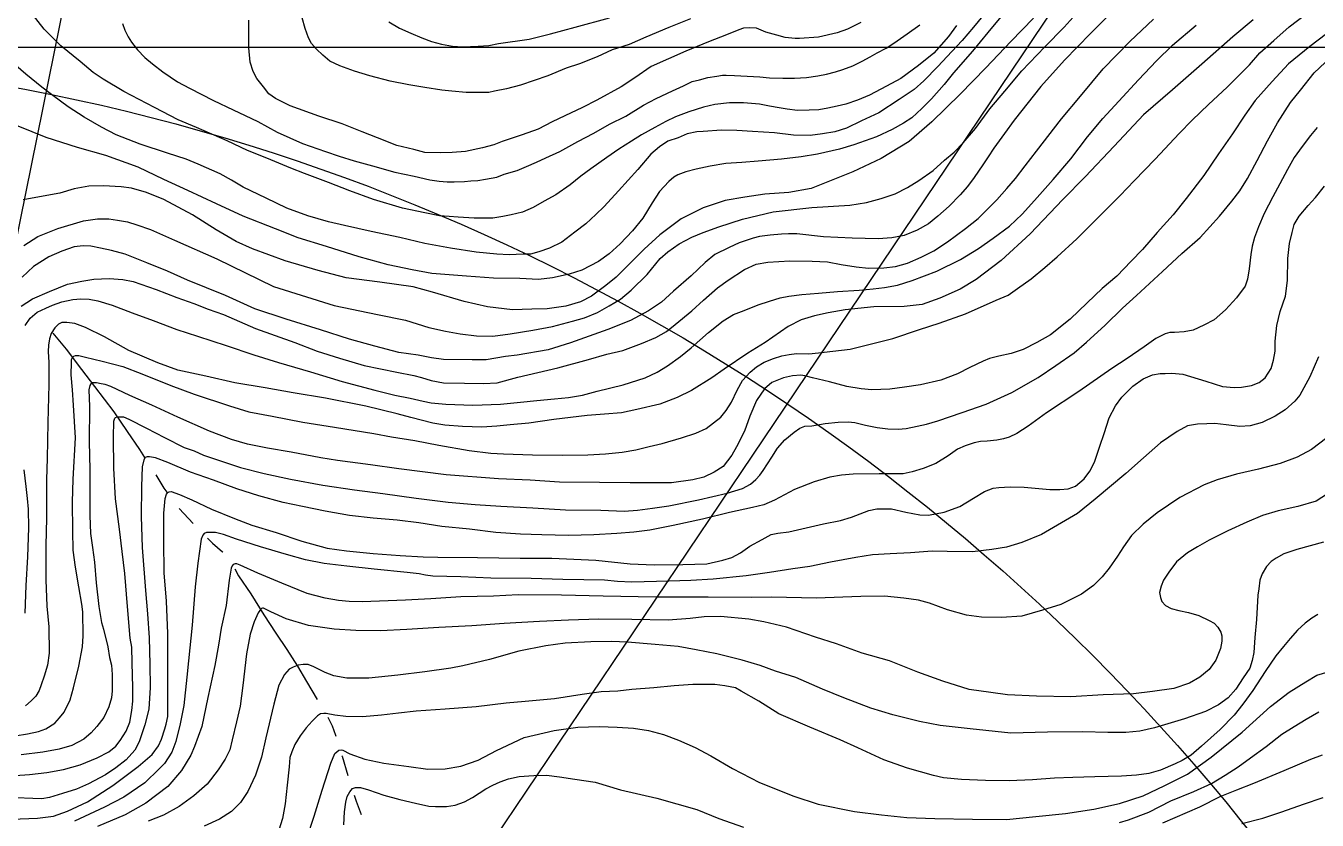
# Model space of a CAD drawing. Header units: millimetres. Extents: x 548366 to 1117317, y 7446967 to 14899125.
# Drawn here: x 554553 to 555179, y 7456040 to 7456425 of the extents above; entities that cross this region are included whole.
import ezdxf

# ---------------------------------------------------------------- set-up
doc = ezdxf.new("R2010")
doc.units = ezdxf.units.MM
doc.header["$MEASUREMENT"] = 0
doc.linetypes.add('RIO_PERIODICO', pattern=[5.8, 3, -0.4, 0.4, -0.4, 0.4, -0.4, 0.4, -0.4])
for name, color, linetype in [('CURVA_INTERMEDIÁRIA', 32, 'Continuous'), ('CURVA_MESTRA', 36, 'Continuous'), ('MALHA_TM', 8, 'Continuous'), ('RADIAIS', 222, 'Continuous'), ('RIO_PERIÓDICO', 4, 'RIO_PERIODICO')]:
    doc.layers.add(name, color=color, linetype=linetype)

msp = doc.modelspace()

# ---------------------------------------------------------------- linework, layer by layer
at = {"layer": 'CURVA_INTERMEDIÁRIA'}
for points, elevation in [([(555083.69, 7456435.87), (555069.42, 7456421.6), (555056.87, 7456408.72), (555045.32, 7456395.92), (555032.41, 7456379.66), (555027.79, 7456373.05), (555022.5, 7456366.03), (555019.77, 7456361.73), (555017.25, 7456357.85), (555013.05, 7456351.77), (555009.69, 7456347.36), (555006.12, 7456343.37), (555000.87, 7456337.81), (554995.41, 7456332.99), (554990.79, 7456329.21), (554985.33, 7456326.17), (554979.07, 7456323.59), (554972.98, 7456322.44), (554966.37, 7456321.91), (554953.77, 7456322.33), (554939.8, 7456322.86), (554926.89, 7456324.43), (554922.9, 7456324.43), (554919.54, 7456324.22), (554913.98, 7456323.8), (554908.83, 7456323.17), (554905.68, 7456322.23), (554898.98, 7456320), (554894.05, 7456317.7), (554887.12, 7456314.44), (554882.39, 7456310.46), (554875.67, 7456304.06), (554867.06, 7456296.51), (554861.29, 7456291.26), (554854.99, 7456287.06), (554846.21, 7456282.29), (554835.19, 7456277.99), (554817.03, 7456271.48), (554806.21, 7456268.12), (554791.2, 7456265.5), (554785.53, 7456264.77), (554776.08, 7456263.19), (554769.36, 7456263.19), (554755.43, 7456263.38), (554749.65, 7456264.11), (554743.14, 7456265.48), (554733.7, 7456266.84), (554722.04, 7456269.78), (554709.76, 7456273.24), (554695.74, 7456277.78), (554679.04, 7456282.92), (554663.82, 7456288.06), (554649.54, 7456294.46), (554631.19, 7456301.96), (554621.43, 7456306.27), (554611.46, 7456310.36), (554600.85, 7456314.45), (554594.24, 7456316.23), (554588.99, 7456317.49), (554584.26, 7456318.33), (554580.59, 7456318.54), (554576.2, 7456318.11), (554570.11, 7456316.01), (554563.92, 7456313.28), (554556.36, 7456308.46), (554550.9, 7456303.32)], 230), ([(554551.78, 7456318.7), (554558.5, 7456323.1), (554568.26, 7456326.99), (554580.76, 7456330.76), (554587.47, 7456331.71), (554593.04, 7456331.71), (554597.13, 7456330.97), (554601.96, 7456330.24), (554606.58, 7456328.77), (554613.16, 7456326.51), (554624.81, 7456321.27), (554645.39, 7456312.24), (554672.87, 7456298.88), (554702.27, 7456289.55), (554723.37, 7456285.25), (554736.92, 7456282.41), (554748.24, 7456278.84), (554756.32, 7456277.16), (554763.57, 7456275.9), (554771.44, 7456274.85), (554779.42, 7456274.74), (554787.71, 7456275.9), (554798.74, 7456277.58), (554808.29, 7456279.47), (554818.06, 7456281.98), (554823.83, 7456283.66), (554830.09, 7456286.13), (554835.76, 7456289.38), (554841.33, 7456292.64), (554846.58, 7456297.04), (554854.35, 7456304.7), (554860.65, 7456312.36), (554864.32, 7456315.61), (554869.78, 7456319.49), (554875.97, 7456322.74), (554881.39, 7456325), (554889.05, 7456327.73), (554900.5, 7456331.5), (554915.51, 7456335.07), (554934.2, 7456337.17), (554952.65, 7456338.33), (554960.73, 7456339.59), (554967.87, 7456341.58), (554974.59, 7456343.78), (554980.68, 7456346.83), (554986.14, 7456350.29), (554993.07, 7456355.11), (554998.63, 7456360.15), (555003.3, 7456364.12), (555007.61, 7456368.63), (555013.7, 7456375.55), (555020.63, 7456385.1), (555027.87, 7456393.6), (555036.06, 7456403.46), (555047.34, 7456415.19), (555056.69, 7456424.74), (555066.87, 7456436.07)], 240), ([(555017.15, 7456430.27), (555012.64, 7456424.71), (555007.18, 7456418.31), (555002.14, 7456412.86), (554995.42, 7456405.62), (554988.59, 7456398.69), (554983.93, 7456394.52), (554976.58, 7456389.59), (554966.71, 7456383.09), (554958.31, 7456379.31), (554951.07, 7456375.64), (554945.4, 7456373.96), (554939.42, 7456372.91), (554933.36, 7456372.15), (554925.38, 7456372.36), (554916.04, 7456373.41), (554905.33, 7456374.04), (554897.77, 7456374.57), (554890.42, 7456374.67), (554881.39, 7456374.15), (554878.38, 7456373.93), (554873.76, 7456372.88), (554869.25, 7456370.99), (554864.31, 7456369.32), (554860.22, 7456366.69), (554856.12, 7456363.02), (554849.82, 7456355.68), (554840.38, 7456345.29), (554833.45, 7456337.74), (554829.42, 7456333.76), (554824.48, 7456329.25), (554819.23, 7456325.16), (554812.93, 7456320.34), (554806.84, 7456317.5), (554801.7, 7456315.62), (554797.71, 7456314.57), (554794.14, 7456314.46), (554787.21, 7456314.25), (554781.23, 7456314.46), (554771.28, 7456315.51), (554758.89, 7456317.4), (554746.29, 7456319.71), (554734.21, 7456322.54), (554720.36, 7456325.58), (554707.34, 7456328.42), (554699.61, 7456330.22), (554689.53, 7456333.15), (554679.45, 7456336.83), (554669.38, 7456341.65), (554658.14, 7456347), (554652.53, 7456350.41), (554646.96, 7456353.45), (554636.36, 7456358.27), (554630.59, 7456360.58), (554621.45, 7456363.62), (554608.12, 7456367.93), (554596.57, 7456372.54), (554589.37, 7456376.26), (554580.97, 7456380.98), (554573.3, 7456386.12), (554565.74, 7456391.57), (554560.49, 7456395.56), (554552.73, 7456401.96), (554542.81, 7456410.54)], 270), ([(554547.57, 7456080.66), (554553.55, 7456081.71), (554558.81, 7456082.76), (554562.37, 7456084.13), (554566.74, 7456086.88), (554569, 7456089.39), (554571.35, 7456092.21), (554574.15, 7456098.17), (554575.85, 7456103.91), (554578.35, 7456114.42), (554580.13, 7456123.95), (554580.46, 7456129.29), (554580.3, 7456140.92), (554579.89, 7456144.64), (554578.44, 7456152.96), (554576.82, 7456162.58), (554575.6, 7456170.83), (554575.44, 7456180.27), (554575.36, 7456194.09), (554575.68, 7456205.24), (554576.73, 7456225.35), (554575.84, 7456241.19), (554575.27, 7456248.62), (554574.71, 7456255.98), (554574.87, 7456261.88), (554574.87, 7456263.33), (554575.27, 7456264.3), (554575.92, 7456265.03), (554576.81, 7456265.35), (554578.34, 7456265.27), (554581.66, 7456264.46), (554589.67, 7456262.52), (554599.78, 7456259.94), (554608.92, 7456256.46), (554623.13, 7456250.78), (554634.37, 7456246.49), (554651.6, 7456240.92), (554660.9, 7456238.01), (554672.22, 7456235.86), (554687.18, 7456232.95), (554702.55, 7456230.45), (554721.55, 7456227.46), (554730.21, 7456225.76), (554741.43, 7456224.04), (554753.16, 7456221.78), (554767.88, 7456219.27), (554778.47, 7456217.98), (554784.52, 7456217.56), (554798.59, 7456217.08), (554813.15, 7456216.92), (554825.53, 7456217.16), (554834.02, 7456217.56), (554842.11, 7456218.37), (554848.73, 7456219.46), (554855.2, 7456221.07), (554861.59, 7456222.61), (554870.97, 7456225.28), (554877.93, 7456227.62), (554882.94, 7456229.96), (554886.5, 7456232.71), (554889.98, 7456235.46), (554892.57, 7456238.69), (554895.15, 7456242.73), (554897.93, 7456248.53), (554900.6, 7456253.13), (554904.24, 7456257.17), (554907.32, 7456259.84), (554911.12, 7456262.1), (554915.57, 7456263.8), (554919.61, 7456265.09), (554923.17, 7456265.82), (554926.73, 7456266.23), (554932.71, 7456266.15), (554937.38, 7456266.56), (554944.34, 7456267.45), (554952.83, 7456268.42), (554961.24, 7456270.44), (554973.45, 7456273.59), (554986.4, 7456277.96), (554996, 7456281.08), (555008.86, 7456285.6), (555023.75, 7456292.23), (555029.49, 7456294.57), (555034.1, 7456297.81), (555040.65, 7456302.49), (555047.28, 7456308.07), (555053.24, 7456313.23), (555062.78, 7456322.04), (555074.59, 7456333.76), (555083.89, 7456342.97), (555090.65, 7456350.15), (555100.84, 7456360.66), (555112.49, 7456373.1), (555118.79, 7456379.57), (555126.77, 7456387.23), (555135.75, 7456395.56), (555146.59, 7456406.47), (555151.68, 7456412.21), (555158.48, 7456418.19), (555165.88, 7456424.88), (555174.61, 7456431.51)], 190), ([(555025.88, 7456429.75), (555019.58, 7456422.09), (555012.13, 7456413.07), (555002.89, 7456402.58), (554998.43, 7456396.92), (554992.34, 7456390), (554987.51, 7456385.28), (554982.68, 7456380.77), (554978.69, 7456378.15), (554973.13, 7456375), (554965.57, 7456371.43), (554954.65, 7456367.66), (554947.61, 7456365.45), (554936.93, 7456363.11), (554929.05, 7456361.85), (554919.5, 7456360.7), (554908.16, 7456359.75), (554900.29, 7456359.02), (554892.41, 7456358.49), (554884.85, 7456357.24), (554878.03, 7456355.87), (554873.09, 7456354.51), (554869.21, 7456353.04), (554867.15, 7456351.83), (554864.74, 7456349.74), (554860.33, 7456344.91), (554856.76, 7456339.45), (554852.14, 7456332.01), (554847.1, 7456325.82), (554841.22, 7456319.52), (554835.87, 7456314.7), (554830.72, 7456311.02), (554822.53, 7456306.72), (554816.44, 7456304.83), (554808.39, 7456303), (554801.46, 7456302.26), (554792.54, 7456302.68), (554779.62, 7456302.89), (554766.6, 7456303.83), (554749.81, 7456305.2), (554740.28, 7456306.89), (554728.62, 7456309.31), (554714.55, 7456313.19), (554698.59, 7456318.22), (554684.94, 7456322.42), (554673.86, 7456326.76), (554658.22, 7456332.95), (554645.2, 7456339.03), (554631.34, 7456345.43), (554619.64, 7456350.82), (554607.14, 7456356.69), (554591.5, 7456362.36), (554577.74, 7456366.24), (554562.56, 7456371.2), (554549.01, 7456376.65)], 260), ([(554550.5, 7456289.24), (554555.96, 7456292.81), (554564.15, 7456296.37), (554572.97, 7456299.94), (554579.79, 7456301.41), (554585.64, 7456302.37), (554593.19, 7456302.68), (554599.81, 7456302.27), (554604.85, 7456301.22), (554615.87, 7456297.44), (554626.06, 7456293.45), (554634.25, 7456290.52), (554641.18, 7456287.79), (554648.57, 7456285.22), (554664.22, 7456278.4), (554683.22, 7456271.69), (554694.03, 7456267.39), (554704.99, 7456264.09), (554716.86, 7456260.53), (554732.82, 7456257.17), (554741, 7456255.6), (554744.78, 7456254.65), (554749.51, 7456253.18), (554755.47, 7456252.03), (554765.55, 7456251.82), (554774.79, 7456251.71), (554781.51, 7456252.13), (554791.48, 7456254.76), (554810.91, 7456259.27), (554825.8, 7456263.41), (554834.62, 7456266.03), (554842.49, 7456267.81), (554851.52, 7456271.17), (554858.45, 7456274.11), (554863.6, 7456277.04), (554867.9, 7456280.3), (554875.99, 7456287.01), (554881.66, 7456292.15), (554888.48, 7456298.24), (554893.59, 7456301.85), (554901.57, 7456307), (554907.24, 7456309.62), (554912.91, 7456310.67), (554923.51, 7456311.3), (554934.33, 7456311.09), (554941.88, 7456310.88), (554948.5, 7456309.51), (554955.64, 7456308.36), (554961.73, 7456307.73), (554969.16, 7456307.89), (554974.83, 7456308.52), (554980.71, 7456310.09), (554987.22, 7456313.03), (554993.41, 7456316.17), (555000.03, 7456320.58), (555008.74, 7456326.98), (555014.93, 7456331.81), (555019.45, 7456336.42), (555024.07, 7456340.83), (555028.9, 7456346.39), (555032.99, 7456351.32), (555037.72, 7456357.4), (555043.23, 7456364.52), (555055.41, 7456380.15), (555064.54, 7456391.17), (555075.62, 7456404.46), (555088.53, 7456417.78), (555100.08, 7456428.69)], 220), ([(555004.45, 7456425.52), (555000.48, 7456420.14), (554993.36, 7456412.04), (554985.99, 7456406.08), (554977.43, 7456399.74), (554970.47, 7456396.02), (554962.2, 7456391.72), (554956.4, 7456389.24), (554950.77, 7456387.33), (554946.47, 7456386.34), (554942, 7456385.35), (554937.53, 7456384.6), (554932.89, 7456384.44), (554927.27, 7456384.27), (554922.22, 7456384.85), (554918.33, 7456385.51), (554913.61, 7456386.34), (554908.81, 7456387.41), (554901.03, 7456388.07), (554894.24, 7456387.99), (554887.04, 7456387.16), (554881.66, 7456385.92), (554874.46, 7456383.61), (554868, 7456381.13), (554863.28, 7456378.98), (554857.94, 7456376.04), (554851.56, 7456372.48), (554846.68, 7456369.34), (554840.55, 7456365.45), (554834.68, 7456361.48), (554826.89, 7456355.94), (554822.12, 7456352.42), (554816.82, 7456348.12), (554809.95, 7456343.32), (554804.24, 7456340.18), (554798.86, 7456337.2), (554793.81, 7456334.97), (554788.34, 7456333.56), (554784.21, 7456332.74), (554779.4, 7456332.07), (554770.38, 7456332.07), (554762.61, 7456332.5), (554758.22, 7456332.84), (554753.5, 7456333.17), (554746.3, 7456334.65), (554735.54, 7456336.81), (554721.38, 7456341.11), (554709.88, 7456345.32), (554699.53, 7456349.38), (554687.94, 7456353.76), (554681.24, 7456356.21), (554669.73, 7456361.09), (554660.21, 7456364.81), (554650.44, 7456369.52), (554635.54, 7456375.97), (554626.63, 7456379.67), (554615.13, 7456385.79), (554600.23, 7456393.48), (554590.21, 7456399.43), (554585.41, 7456402.74), (554579, 7456408.1), (554569.73, 7456415.71), (554561.61, 7456423.82), (554555.74, 7456431.18)], 280), ([(554875.28, 7456428.78), (554864.83, 7456424.52), (554853.59, 7456419.9), (554845.47, 7456416.28), (554837.34, 7456413.79), (554829.94, 7456410.41), (554821.41, 7456406.87), (554814.98, 7456404.87), (554805.98, 7456401.05), (554792.71, 7456396.63), (554785.95, 7456394.78), (554780.16, 7456393.58), (554777.43, 7456393.09), (554773.56, 7456393.09), (554766.4, 7456393.09), (554759.49, 7456393.58), (554754.66, 7456394.14), (554746.32, 7456395.43), (554738.67, 7456396.71), (554729.5, 7456398.48), (554719.69, 7456401.14), (554712.21, 7456403.39), (554705.05, 7456406.04), (554700.3, 7456408.29), (554696.79, 7456411.14), (554693.74, 7456414.11), (554691.4, 7456416.85), (554689.87, 7456419.58), (554688.27, 7456424.16), (554686.82, 7456429.31)], 310), ([(554728.81, 7456427.37), (554734.12, 7456424.32), (554739.59, 7456421.74), (554744.82, 7456419.57), (554749.64, 7456417.8), (554754.47, 7456416.44), (554759.78, 7456415.55), (554764.85, 7456415.15), (554772.25, 7456415.47), (554777.4, 7456415.87), (554782.19, 7456416.84), (554796.92, 7456418.93), (554807.29, 7456421.42), (554819.28, 7456424.72), (554836, 7456429.33)], 320), ([(555183.99, 7456421.51), (555175.93, 7456415.39), (555165.64, 7456406.87), (555157.57, 7456398.35), (555149.32, 7456389.09), (555144.32, 7456382.05), (555138.35, 7456372.89), (555131.58, 7456363.26), (555124.44, 7456352.79), (555115.91, 7456341.59), (555109.66, 7456333.64), (555101.78, 7456325.12), (555094.74, 7456316.79), (555089.17, 7456311.14), (555082.22, 7456303.82), (555075.13, 7456297.82), (555067.9, 7456290.87), (555059.65, 7456282.9), (555050, 7456275.4), (555043.42, 7456271.7), (555036.84, 7456268.18), (555030.91, 7456266.23), (555024.98, 7456265.03), (555020.37, 7456263.94), (555017.4, 7456262.56), (555010.82, 7456259.5), (555004.89, 7456256.44), (554996.82, 7456253.39), (554987, 7456251.07), (554979.12, 7456249.87), (554971.98, 7456248.94), (554963.36, 7456248.66), (554958.08, 7456249.22), (554951.25, 7456250.33), (554942.82, 7456252.46), (554934.57, 7456254.4), (554930.77, 7456255.52), (554928.91, 7456255.7), (554924.83, 7456255.52), (554920.48, 7456254.5), (554914.73, 7456252.18), (554911.3, 7456249.22), (554907.41, 7456243.48), (554904.07, 7456235.79), (554901.57, 7456228.65), (554897.7, 7456220.9), (554895.38, 7456216.92), (554891.12, 7456211.46), (554886.76, 7456208.68), (554881.75, 7456206.27), (554876.47, 7456204.97), (554866.09, 7456203.49), (554856.08, 7456203.49), (554845.97, 7456203.49), (554831.07, 7456203.74), (554811.7, 7456203.84), (554797.42, 7456204.85), (554782.04, 7456205.5), (554756.74, 7456207.37), (554733.75, 7456210.33), (554720.04, 7456212.18), (554704, 7456214.4), (554695.95, 7456215.72), (554681.49, 7456218.31), (554670, 7456220.26), (554660.35, 7456222.3), (554652.48, 7456224.61), (554641.82, 7456228.6), (554626.54, 7456235.4), (554613.84, 7456241.23), (554603.09, 7456245.96), (554593.91, 7456250.22), (554591.22, 7456251.24), (554589.27, 7456251.51), (554586.96, 7456252.07), (554585.66, 7456252.07), (554584.73, 7456252.07), (554584.27, 7456251.51), (554583.81, 7456250.77), (554583.34, 7456248.64), (554583.53, 7456240.49), (554583.43, 7456223.45), (554583.78, 7456210.04), (554583.69, 7456187.72), (554584.06, 7456178.83), (554585.08, 7456172.07), (554586.01, 7456164.94), (554586.85, 7456154.94), (554588.05, 7456143.45), (554589.35, 7456135.76), (554590.46, 7456132.43), (554592.43, 7456123.82), (554593.26, 7456118.73), (554594.19, 7456114.93), (554594.56, 7456110.49), (554594.65, 7456102.52), (554594.19, 7456099.19), (554592.98, 7456094.74), (554590.48, 7456089.55), (554587.2, 7456085.12), (554584.33, 7456082.16), (554580.8, 7456079.1), (554575.06, 7456076.04), (554568.94, 7456074.19), (554560.97, 7456072.71), (554550.49, 7456071.41)], 180), ([(554552.35, 7456279.82), (554554.74, 7456283.45), (554558.2, 7456286.41), (554562.41, 7456288.31), (554565.7, 7456289.71), (554570.24, 7456291.36), (554575.51, 7456292.51), (554579.39, 7456292.76), (554583.35, 7456292.67), (554587.63, 7456291.93), (554594.64, 7456289.71), (554604.37, 7456286.08), (554614.57, 7456282.3), (554625.95, 7456278.01), (554636.08, 7456274.72), (554649.93, 7456270.19), (554663.37, 7456265.66), (554675.31, 7456261.99), (554690.81, 7456257.37), (554706.22, 7456252.68), (554722.05, 7456248.48), (554731.76, 7456246.06), (554739.18, 7456244.58), (554745.61, 7456243.1), (554749.49, 7456242.36), (554756.58, 7456241.7), (554769.69, 7456241.2), (554783.12, 7456241.7), (554792.85, 7456242.69), (554800.76, 7456243.44), (554809.33, 7456244.27), (554816.09, 7456245.01), (554822.93, 7456245.99), (554830.02, 7456247.97), (554842.63, 7456251.02), (554853.27, 7456254.56), (554859.12, 7456257.2), (554864.15, 7456260.25), (554870.39, 7456264.9), (554875.67, 7456269.1), (554884, 7456276.52), (554891.17, 7456282.2), (554896.2, 7456285.17), (554901.39, 7456287.23), (554908.23, 7456289.94), (554913.59, 7456291.76), (554918.87, 7456293.24), (554923.05, 7456294.11), (554929.32, 7456294.93), (554937.48, 7456295.59), (554946.71, 7456296.42), (554957.18, 7456297.08), (554964.02, 7456297.73), (554969.46, 7456298.39), (554975.81, 7456299.55), (554982.82, 7456301.77), (554994.92, 7456306.25), (555006.38, 7456312.01), (555015.12, 7456317.2), (555022.21, 7456322.23), (555030.21, 7456328.07), (555036.31, 7456333.92), (555042.2, 7456340.51), (555051.35, 7456350.8), (555059.84, 7456360.77), (555068, 7456371.56), (555075.46, 7456380.36), (555083.21, 7456388.76), (555092.69, 7456399.14), (555101.43, 7456408.44), (555109.22, 7456415.93), (555120.68, 7456425.73)], 210), ([(554599.56, 7456426.55), (554600.68, 7456423.33), (554602.29, 7456420.12), (554603.98, 7456417.39), (554606.88, 7456413.69), (554610.5, 7456410.07), (554614.12, 7456406.94), (554619.15, 7456403.03), (554626.31, 7456398.13), (554632.1, 7456395.16), (554643.77, 7456389.05), (554653.34, 7456384.55), (554659.09, 7456381.86), (554665.29, 7456378.88), (554674.7, 7456373.74), (554687.01, 7456368.19), (554698.11, 7456364.34), (554704.83, 7456362.12), (554712.07, 7456359.87), (554720.92, 7456357.46), (554731.86, 7456354.33), (554741.19, 7456352.32), (554748.83, 7456350.55), (554753.33, 7456349.91), (554757.2, 7456349.59), (554760.62, 7456349.67), (554765.61, 7456349.75), (554768.75, 7456350.07), (554772.05, 7456350.32), (554775.83, 7456350.88), (554781.38, 7456351.84), (554784.92, 7456353.29), (554791.19, 7456355.22), (554795.78, 7456357.15), (554800.52, 7456359.16), (554805.16, 7456361.37), (554811.92, 7456364.42), (554820.69, 7456369.16), (554828.33, 7456373.34), (554835.97, 7456377.6), (554843.85, 7456381.46), (554852.51, 7456386.81), (554858.62, 7456390.1), (554866.5, 7456393.8), (554871.89, 7456396.29), (554876.08, 7456398.3), (554879.62, 7456399.1), (554883.72, 7456400.23), (554888.06, 7456400.95), (554890.8, 7456401.43), (554892.65, 7456401.43), (554896.67, 7456401.27), (554902.86, 7456400.95), (554908.98, 7456400.63), (554913.7, 7456400.08), (554920.14, 7456399.92), (554925.85, 7456399.92), (554931.64, 7456400.24), (554937.11, 7456401.04), (554941.37, 7456401.84), (554945.64, 7456403.05), (554949.26, 7456404.26), (554954.08, 7456406.02), (554958.59, 7456408.19), (554962.53, 7456410.36), (554965.99, 7456412.29), (554970.29, 7456414.61), (554973.99, 7456416.94), (554980.43, 7456421.44), (554986.54, 7456425.94)], 290), ([(554540.54, 7456060.91), (554554.45, 7456061.93), (554562.88, 7456062.85), (554571.01, 7456064.29), (554578.99, 7456066.61), (554587.24, 7456070.03), (554592.98, 7456072.91), (554596.32, 7456075.68), (554598.45, 7456078.46), (554601.42, 7456082.91), (554603.09, 7456087.26), (554604.11, 7456092.89), (554604.67, 7456097.43), (554604.67, 7456104.1), (554604.29, 7456116.14), (554604.11, 7456123.64), (554603.27, 7456128.16), (554601.98, 7456143.44), (554600.68, 7456159.47), (554599.47, 7456170.19), (554598.08, 7456180.94), (554596.14, 7456195.76), (554595.39, 7456210.55), (554595.3, 7456225.65), (554595.48, 7456233.43), (554595.95, 7456234.82), (554596.23, 7456235.19), (554597.06, 7456235.56), (554598.82, 7456235.56), (554600.03, 7456235.56), (554602.72, 7456234.45), (554611.24, 7456230.1), (554620.05, 7456225.47), (554629.51, 7456220.65), (554634.33, 7456218.98), (554638.86, 7456216.99), (554649.05, 7456213.57), (554656.93, 7456210.97), (554668.33, 7456208.1), (554681.13, 7456205.32), (554696.79, 7456202.36), (554712.15, 7456200.11), (554725.97, 7456198.26), (554742.19, 7456196.13), (554757.76, 7456194.09), (554770.72, 7456193.05), (554783.24, 7456192.12), (554798.72, 7456191.29), (554814.57, 7456190.45), (554831.72, 7456190.27), (554843.1, 7456189.74), (554849.5, 7456190.2), (554856.92, 7456191.13), (554864.8, 7456192.33), (554879.26, 7456195.29), (554893.16, 7456198.44), (554900.58, 7456200.67), (554904.38, 7456202.89), (554906.97, 7456205.11), (554908.97, 7456207.22), (554910.64, 7456209.53), (554914.81, 7456215.93), (554917.5, 7456220.28), (554921.11, 7456224.35), (554925.56, 7456228.06), (554928.34, 7456230.1), (554930.75, 7456231.02), (554934.27, 7456231.21), (554940.67, 7456232.32), (554946.97, 7456232.88), (554951.79, 7456233.15), (554955.04, 7456232.78), (554960.31, 7456231.49), (554965.87, 7456230.29), (554971.06, 7456229.73), (554976.07, 7456229.55), (554980.05, 7456229.83), (554985.33, 7456230.94), (554989.78, 7456231.96), (554995.35, 7456233.53), (555007.21, 7456237.61), (555018.8, 7456241.68), (555031.29, 7456247.4), (555043.99, 7456254.62), (555052.7, 7456260.46), (555061.51, 7456266.66), (555067.44, 7456271.85), (555076.52, 7456280), (555084.93, 7456288.23), (555091.79, 7456294.44), (555104.39, 7456306.11), (555113.85, 7456314.82), (555122.65, 7456322.69), (555132.11, 7456332.97), (555138.08, 7456340.29), (555141.88, 7456345.3), (555145.59, 7456351.32), (555150.41, 7456360.02), (555155.32, 7456369.47), (555160.23, 7456378.27), (555166.58, 7456388.17), (555171.4, 7456394.19), (555177.98, 7456402.53), (555186.05, 7456410.22)], 170), ([(555179.54, 7456376.04), (555176.3, 7456372.06), (555172.12, 7456366.78), (555168.32, 7456361.41), (555165.08, 7456355.67), (555161.28, 7456348.63), (555158.03, 7456342.42), (555153.83, 7456334.2), (555150.95, 7456327.81), (555149.1, 7456322.63), (555147.89, 7456318.36), (555147.24, 7456314.29), (555146.5, 7456307.43), (555145.67, 7456302.43), (555144.54, 7456299.02), (555140.37, 7456293.27), (555134.99, 7456287.44), (555129.43, 7456282.71), (555124.42, 7456280.12), (555119.23, 7456277.62), (555114.97, 7456276.88), (555110.24, 7456276.41), (555108.01, 7456276.41), (555105.7, 7456275.86), (555101.16, 7456273.64), (555095.5, 7456269.56), (555087.25, 7456263.91), (555079.78, 7456258.95), (555063.74, 7456247.84), (555048.07, 7456237.46), (555039.27, 7456231.07), (555033.64, 7456227.48), (555030.02, 7456225.63), (555027.24, 7456224.8), (555024, 7456224.24), (555019.36, 7456223.78), (555016.02, 7456223.59), (555013.06, 7456222.85), (555008.61, 7456221.46), (555004.9, 7456219.8), (555000.36, 7456216.65), (554994.33, 7456212.85), (554988.31, 7456210.44), (554982.93, 7456208.87), (554978.57, 7456207.94), (554966.83, 7456207.93), (554954.32, 7456207.65), (554948.57, 7456207.28), (554942.92, 7456206.26), (554935.41, 7456203.94), (554925.77, 7456200.33), (554916.03, 7456195.14), (554910.87, 7456192.89), (554905.4, 7456191.5), (554894.27, 7456189.09), (554881.11, 7456185.85), (554866.84, 7456182.79), (554855.53, 7456180.48), (554847.77, 7456179.62), (554839.52, 7456178.97), (554828.4, 7456178.23), (554816.16, 7456177.86), (554803.09, 7456178.32), (554792.71, 7456178.6), (554780.87, 7456179.44), (554768.08, 7456181.01), (554754.64, 7456182.31), (554743.51, 7456184.16), (554732.85, 7456185.37), (554721.29, 7456186.3), (554709.79, 7456187.69), (554697.93, 7456189.73), (554686.9, 7456191.95), (554677.63, 7456193.9), (554665.76, 7456197.14), (554655.13, 7456200.59), (554643.83, 7456204.76), (554632.61, 7456208.74), (554621.58, 7456213.38), (554615.55, 7456215.6), (554612.77, 7456216.15), (554611.57, 7456216.15), (554610.64, 7456215.78), (554609.9, 7456214.67), (554609.16, 7456211.34), (554608.88, 7456201.8), (554608.6, 7456187.16), (554609.22, 7456172.09), (554610.7, 7456151.15), (554611.81, 7456139.87), (554612.56, 7456128.2), (554612.93, 7456115.51), (554613.02, 7456104.21), (554612.46, 7456093.67), (554610.52, 7456085.98), (554607.73, 7456077.83), (554605.6, 7456073.76), (554601.43, 7456068.94), (554596.43, 7456065.05), (554591.33, 7456061.71), (554583.11, 7456057.41), (554577.27, 7456054.81), (554570.51, 7456052.59), (554564.11, 7456050.74), (554560.49, 7456050.09), (554556.14, 7456050.18), (554547.89, 7456050.55)], 160), ([(555180.2, 7456264.63), (555175.93, 7456254.99), (555171.02, 7456246.01), (555168.64, 7456243.16), (555164.01, 7456238.99), (555159.1, 7456235.84), (555152.79, 7456232.79), (555146.95, 7456231.12), (555141.95, 7456230.84), (555135.37, 7456231.68), (555129.8, 7456232.23), (555126, 7456232.14), (555121.46, 7456231.95), (555116.46, 7456231.12), (555111.45, 7456228.43), (555103.48, 7456222.97), (555095.23, 7456215.56), (555086.64, 7456208.1), (555071.8, 7456195.5), (555063.09, 7456188.55), (555053.45, 7456182.9), (555045.71, 7456178.4), (555036.07, 7456174.51), (555028.74, 7456172.19), (555021.51, 7456171.08), (555012.24, 7456170.06), (554999.91, 7456170.15), (554992.59, 7456170.25), (554982.05, 7456169.58), (554972.22, 7456169.03), (554963.7, 7456168.47), (554955.54, 7456167.27), (554943.21, 7456165.05), (554933.2, 7456162.82), (554924.95, 7456161.71), (554913.67, 7456159.94), (554902.27, 7456158.27), (554886.33, 7456156.79), (554875.39, 7456156.14), (554864.75, 7456155.76), (554846.86, 7456155.29), (554839.81, 7456155.57), (554833.51, 7456156.31), (554823.5, 7456156.4), (554813.39, 7456156.59), (554797.94, 7456157.05), (554778.47, 7456157.24), (554763.83, 7456157.89), (554750.29, 7456158.26), (554746.62, 7456158.74), (554743.56, 7456159.39), (554737.81, 7456160.03), (554721.69, 7456161.52), (554708.52, 7456163), (554697.49, 7456164.39), (554688.41, 7456166.15), (554679.17, 7456168.68), (554666.57, 7456172.47), (554654.98, 7456176.18), (554648.67, 7456178.4), (554644.69, 7456179.42), (554640.42, 7456179.42), (554639.31, 7456178.96), (554638.57, 7456178.12), (554637.83, 7456176.18), (554636.25, 7456164.42), (554634.86, 7456152.93), (554633.43, 7456134.33), (554631.67, 7456117.01), (554630.83, 7456109.23), (554629.35, 7456095.44), (554627.59, 7456086.45), (554625.45, 7456077.93), (554623.51, 7456072.75), (554619.99, 7456067.19), (554617.36, 7456064.62), (554610.5, 7456057.85), (554600.3, 7456050.81), (554590.94, 7456046.09), (554576.29, 7456039.24)], 140), ([(555184.25, 7456225.37), (555176.72, 7456219.75), (555169.79, 7456216.04), (555161.45, 7456212.83), (555150.94, 7456210.17), (555140.4, 7456207.66), (555130.96, 7456204.95), (555124.63, 7456202.55), (555112.78, 7456196.32), (555101.84, 7456188.9), (555095.06, 7456183.5), (555089.43, 7456177.88), (555085.42, 7456172.46), (555082.61, 7456167.85), (555078.59, 7456162.03), (555075.17, 7456157.91), (555070.86, 7456153.7), (555065.03, 7456149.38), (555054.99, 7456144.36), (555046.15, 7456141.66), (555036.13, 7456138.69), (555026.29, 7456138.09), (555016.55, 7456138.29), (555009.22, 7456139.29), (554999.98, 7456141.9), (554991.34, 7456145.01), (554985.92, 7456146.52), (554978.79, 7456147.52), (554969.48, 7456148.44), (554958.03, 7456148.24), (554936.34, 7456147.44), (554914.75, 7456148.04), (554904.81, 7456147.84), (554883.82, 7456148.04), (554858.51, 7456147.94), (554832.91, 7456148.54), (554812.62, 7456149.04), (554791.65, 7456149.14), (554779.7, 7456148.54), (554763.83, 7456148.14), (554749.27, 7456147.14), (554737.02, 7456146.54), (554715.93, 7456145.73), (554709.61, 7456145.83), (554704.38, 7456146.43), (554698.06, 7456147.44), (554689.22, 7456149.74), (554676.97, 7456154.76), (554665.22, 7456159.68), (554656.68, 7456163.49), (554655.08, 7456164.19), (554654.27, 7456164.19), (554653.37, 7456163.79), (554652.87, 7456163.19), (554652.36, 7456162.09), (554651.46, 7456156.27), (554649.85, 7456144.02), (554647.44, 7456132.89), (554646.24, 7456124.66), (554644.39, 7456114.74), (554640.97, 7456099.29), (554638.06, 7456085.24), (554634.55, 7456075.41), (554632.71, 7456071.21), (554628.19, 7456063.79), (554621.56, 7456056.06), (554610.91, 7456047.93), (554600.97, 7456042.31), (554587.42, 7456036.69)], 130), ([(554552.44, 7456140.19), (554552.93, 7456153.61), (554553.67, 7456167.6), (554554.08, 7456181.68), (554553.92, 7456190.74), (554553.42, 7456195.83), (554552.85, 7456201.68), (554551.94, 7456209.84)], 210), ([(555184.54, 7456198.23), (555178.92, 7456194.62), (555170.08, 7456192.01), (555160.59, 7456189.96), (555152.96, 7456187.66), (555145.33, 7456184.35), (555136.19, 7456180.23), (555127.05, 7456175.62), (555121.32, 7456172.5), (555116.46, 7456169.52), (555111.24, 7456165.11), (555107.42, 7456160.19), (555104.91, 7456156.28), (555103.7, 7456153.27), (555103, 7456150.26), (555103.4, 7456147.85), (555104.11, 7456145.84), (555105.81, 7456143.94), (555108.62, 7456142.43), (555112.34, 7456141.53), (555116.96, 7456140.62), (555121.98, 7456139.02), (555127, 7456136.71), (555129.51, 7456135.31), (555131.22, 7456133.5), (555132.73, 7456130.99), (555133.23, 7456129.19), (555133.23, 7456126.68), (555132.54, 7456123.08), (555130.33, 7456117.47), (555127.11, 7456112.85), (555122.6, 7456109.14), (555117.57, 7456106.23), (555109.94, 7456103.62), (555099.6, 7456102.21), (555090.26, 7456101.11), (555075.6, 7456100.51), (555059.86, 7456099.58), (555043.3, 7456099.98), (555029.14, 7456100.58), (555021.04, 7456101.72), (555010.5, 7456103.22), (554997.85, 7456107.23), (554985.59, 7456111.65), (554971.84, 7456117.07), (554958.68, 7456120.88), (554946.15, 7456125.33), (554935.91, 7456128.64), (554921.95, 7456133.46), (554910.9, 7456135.97), (554903.67, 7456137.27), (554889.91, 7456138.68), (554882, 7456138.39), (554875.07, 7456137.69), (554864.43, 7456136.88), (554846.85, 7456137.09), (554830.79, 7456137.39), (554816.12, 7456136.78), (554801.99, 7456136.17), (554784.82, 7456135.17), (554769.15, 7456134.06), (554753.09, 7456133.26), (554737.62, 7456132.26), (554724.89, 7456131.65), (554712.84, 7456131.85), (554702.4, 7456132.45), (554689.94, 7456134.26), (554679.1, 7456137.47), (554671.67, 7456140.88), (554668.12, 7456142.6), (554667.52, 7456142.6), (554667.11, 7456142.5), (554666.71, 7456142.2), (554665.41, 7456140.39), (554663.5, 7456135.98), (554661.59, 7456130.06), (554659.78, 7456120.52), (554657.95, 7456105.1), (554656.75, 7456095.07), (554654.94, 7456087.44), (554652.83, 7456078.71), (554651.63, 7456073.79), (554649.42, 7456069.28), (554645.98, 7456064.08), (554640.65, 7456057.16), (554634.23, 7456051.54), (554627.1, 7456046.32), (554619.46, 7456042.1), (554612.03, 7456039.19)], 120), ([(555182.53, 7456174.69), (555169.68, 7456171.17), (555163.35, 7456169.07), (555159.53, 7456166.96), (555157.22, 7456165.35), (555154.81, 7456162.84), (555152.81, 7456159.33), (555151.7, 7456156.22), (555151.1, 7456152.11), (555150.7, 7456148.9), (555150.08, 7456137.18), (555149.27, 7456128.35), (555148.67, 7456121.13), (555147.97, 7456117.31), (555146.86, 7456113.6), (555143.55, 7456108.78), (555139.98, 7456103.28), (555136.26, 7456099.17), (555131.54, 7456095.65), (555125.22, 7456092.54), (555115.07, 7456088.93), (555100.51, 7456084.52), (555093.48, 7456082.91), (555086.55, 7456082.21), (555077.92, 7456082.21), (555065.79, 7456082.6), (555048.52, 7456082.5), (555030.75, 7456081.9), (555011.1, 7456084.01), (554996.54, 7456085.71), (554986.5, 7456087.62), (554973.54, 7456090.83), (554962.8, 7456094.04), (554949.68, 7456099.09), (554939.33, 7456103.31), (554926.48, 7456108.93), (554916.64, 7456112.14), (554909.05, 7456114.88), (554900.31, 7456117.48), (554888.06, 7456120.49), (554878.01, 7456122.5), (554869.28, 7456124.11), (554858.23, 7456125.01), (554844.77, 7456126.11), (554836.94, 7456126.52), (554826.92, 7456126.33), (554814.47, 7456125.63), (554805.13, 7456124.32), (554791.97, 7456121.81), (554777.81, 7456117.7), (554764.86, 7456114.59), (554758.97, 7456113.46), (554746.42, 7456111.75), (554733.26, 7456110.14), (554719.1, 7456108.64), (554708.46, 7456108.64), (554702.26, 7456109.76), (554698.05, 7456111.36), (554692.42, 7456114.17), (554689.71, 7456115.27), (554687.3, 7456115.27), (554684.89, 7456114.97), (554682.48, 7456114.07), (554680.57, 7456112.97), (554678.16, 7456110.46), (554675.55, 7456105.24), (554673.14, 7456096.11), (554669.21, 7456079.67), (554667, 7456070.24), (554664.18, 7456061.61), (554660.37, 7456053.58), (554656.85, 7456048.27), (554652.5, 7456043.98), (554646.68, 7456040.26), (554639.25, 7456036.75)], 110), ([(554688.9, 7456030.38), (554692.59, 7456041.69), (554696.56, 7456054.36), (554700.72, 7456067.32), (554702.75, 7456072.15), (554704.69, 7456073.7), (554705.85, 7456073.8), (554706.53, 7456073.7), (554710.01, 7456071.96), (554717.18, 7456069.35), (554726.44, 7456067.4), (554738.53, 7456065.85), (554747.83, 7456064.5), (554756.15, 7456064.6), (554763.89, 7456065.95), (554772.31, 7456068.85), (554781.18, 7456073.62), (554794.64, 7456079.81), (554809.15, 7456083.29), (554820.67, 7456084.84), (554830.93, 7456085.13), (554839.64, 7456084.94), (554847.67, 7456084.45), (554855, 7456083.18), (554862.26, 7456081.34), (554869.51, 7456078.54), (554877.55, 7456074.96), (554885.1, 7456070.9), (554895.65, 7456064.81), (554908.77, 7456058.09), (554925.52, 7456051.32), (554937.33, 7456047.55), (554954.94, 7456043.97), (554968.01, 7456042.33), (554980.37, 7456040.96), (554993.92, 7456040.57), (555012.12, 7456040.18), (555028.67, 7456039.99), (555042.97, 7456041.57), (555057.29, 7456042.92), (555071.13, 7456045.14), (555083.52, 7456047.85), (555095.04, 7456051.53), (555105.55, 7456056.61), (555116.49, 7456062.02), (555128, 7456070.24), (555143.1, 7456082.43), (555156.81, 7456094.87), (555165.91, 7456101.93), (555174.04, 7456106.96), (555179.26, 7456110.05), (555188.65, 7456112.95)], 90), ([(555083.6, 7456038.67), (555087.96, 7456039.92), (555097.82, 7456043.56), (555108.4, 7456049.07), (555119.69, 7456053.6), (555128.22, 7456057.59), (555134.87, 7456061.64), (555141.09, 7456065.55), (555147.05, 7456069.99), (555154.78, 7456075.5), (555162.34, 7456081.54), (555168.29, 7456085.18), (555174.2, 7456088.8), (555180.24, 7456092.26)], 80), ([(555181.84, 7456071.2), (555176.23, 7456069.21), (555163.22, 7456063.67), (555148.5, 7456057.49), (555140.32, 7456054.29), (555132.31, 7456051.05), (555122.36, 7456046.08), (555104.37, 7456038.26)], 70), ([(554706.97, 7456037.53), (554707.41, 7456043.75), (554707.95, 7456048.46), (554708.66, 7456051.21), (554709.9, 7456053.43), (554711.32, 7456055.12), (554712.66, 7456055.56), (554715.06, 7456055.56), (554719.06, 7456054.41), (554726.43, 7456051.83), (554734.26, 7456049.79), (554741.81, 7456047.92), (554748.3, 7456046.5), (554751.56, 7456046.42), (554756.89, 7456046.42), (554761.16, 7456047.04), (554765.61, 7456048.55), (554769.43, 7456050.69), (554776, 7456054.86), (554779.38, 7456056.72), (554782.94, 7456058.41), (554786.94, 7456059.74), (554792.09, 7456060.9), (554799.29, 7456061.43), (554805.34, 7456061.52), (554811.74, 7456060.81), (554819.11, 7456059.66), (554828.96, 7456058.25), (554841.4, 7456054.52), (554858.91, 7456050.43), (554878.37, 7456044.84), (554889.11, 7456040.53), (554901.02, 7456036.27)], 80), ([(555142.93, 7456038.12), (555153.07, 7456040.7), (555162.37, 7456043.71), (555172.79, 7456047.41), (555182.43, 7456050.76)], 60)]:
    msp.add_lwpolyline(points, dxfattribs=dict(at, elevation=elevation))
at = {"layer": 'CURVA_MESTRA'}
for points, elevation in [([(555041.87, 7456429.15), (555030.74, 7456417.82), (555018.61, 7456405.04), (555006.22, 7456392.24), (554992.47, 7456378.71), (554981.44, 7456369.26), (554967.93, 7456360.91), (554954.07, 7456354.51), (554933.81, 7456346.43), (554923.1, 7456344.54), (554911.45, 7456343.6), (554901.68, 7456342.24), (554892.16, 7456340.62), (554881.45, 7456337.05), (554870.84, 7456331.6), (554860.45, 7456323.83), (554852.89, 7456316.91), (554846.06, 7456310.09), (554839.3, 7456303.39), (554834.16, 7456299.3), (554827.23, 7456294.05), (554821.98, 7456291.43), (554814.84, 7456289.23), (554805.81, 7456287.97), (554798.25, 7456287.86), (554788.91, 7456287.55), (554776.75, 7456288.92), (554765.52, 7456291.54), (554750.08, 7456296.06), (554740.63, 7456298.68), (554724.57, 7456300.99), (554708.23, 7456302.99), (554694.58, 7456306.56), (554678.52, 7456311.28), (554662.66, 7456317.05), (554654.79, 7456320.62), (554645.09, 7456326.35), (554633.65, 7456333.69), (554619.72, 7456341.06), (554611.33, 7456344.52), (554603.98, 7456346.62), (554599.04, 7456347.14), (554590.43, 7456347.77), (554583.29, 7456347.56), (554576.15, 7456346.2), (554569.22, 7456344.2), (554562.82, 7456342.94), (554551.42, 7456340.95)], 250), ([(555148.44, 7456428.26), (555138.48, 7456419.99), (555123.57, 7456406.7), (555109.2, 7456394.3), (555095.23, 7456382.18), (555080.95, 7456366.93), (555066.84, 7456352.12), (555056.1, 7456341.08), (555040.13, 7456324.4), (555026.11, 7456311.37), (555013.98, 7456302.22), (555006.21, 7456297.59), (554996.39, 7456293.21), (554987.82, 7456290.09), (554978.98, 7456289.11), (554964.34, 7456288.93), (554950.32, 7456287.42), (554942.12, 7456286.11), (554935.43, 7456284.59), (554929, 7456282.63), (554922.66, 7456279.33), (554911.59, 7456271.66), (554903.2, 7456266.4), (554891.68, 7456258.64), (554885.7, 7456254.44), (554875.81, 7456248.41), (554868.76, 7456244.93), (554860.37, 7456241.72), (554849.3, 7456239.13), (554841.8, 7456237.43), (554833.59, 7456236.9), (554825.2, 7456236.19), (554808.95, 7456234.31), (554796.9, 7456232.52), (554787.8, 7456231.72), (554781.37, 7456231.01), (554774.05, 7456230.47), (554764.58, 7456230.83), (554756.01, 7456231.45), (554750.21, 7456232.43), (554739.59, 7456235.2), (554732.92, 7456237.01), (554717.74, 7456240.67), (554698.1, 7456244.59), (554682.48, 7456247.27), (554668.84, 7456249.61), (554654.11, 7456252.11), (554640.01, 7456255.23), (554626.53, 7456258.27), (554616.83, 7456261.76), (554602.72, 7456267.83), (554590.94, 7456274.34), (554581.57, 7456278.98), (554576.48, 7456280.94), (554572.55, 7456281.3), (554570.14, 7456281.3), (554568.53, 7456280.59), (554566.84, 7456278.71), (554565.05, 7456276.04), (554564.16, 7456273.36), (554563.71, 7456270.42), (554563.53, 7456267.29), (554563.89, 7456261.94), (554563.8, 7456251.26), (554563.44, 7456232.8), (554563.08, 7456215.24), (554562.73, 7456205.16), (554562.73, 7456186.34), (554562.37, 7456173.15), (554562.37, 7456156.38), (554562.81, 7456143.57), (554563.79, 7456133.57), (554564.06, 7456120.82), (554563.26, 7456114.93), (554561.55, 7456109.7), (554560.21, 7456105.42), (554559.14, 7456102.74), (554557.53, 7456099.89), (554555.3, 7456097.66), (554552.53, 7456095.25)], 200), ([(554957.98, 7456426.92), (554951.49, 7456423.73), (554946.42, 7456422.04), (554937.49, 7456419.95), (554928.16, 7456419.15), (554926.15, 7456419.31), (554921.24, 7456419.79), (554917.14, 7456420.83), (554911.83, 7456422.36), (554907.33, 7456424.21), (554904.11, 7456424.37), (554900.97, 7456424.21), (554898.72, 7456423.49), (554892.77, 7456421.07), (554884.03, 7456417.61), (554873.01, 7456413.11), (554856.2, 7456405.63), (554848.31, 7456400.09), (554841.64, 7456395.83), (554829.9, 7456389.34), (554822.83, 7456385.72), (554814.3, 7456381.62), (554808.1, 7456378.81), (554801.43, 7456375.27), (554793.63, 7456372.38), (554783.89, 7456369.25), (554779.79, 7456367.56), (554774.32, 7456366.11), (554766.14, 7456364.31), (554759.62, 7456363.91), (554753.75, 7456363.67), (554746.43, 7456363.83), (554740.96, 7456365.27), (554732.75, 7456367.28), (554723.34, 7456370.98), (554715.86, 7456373.95), (554706.23, 7456377.86), (554694.97, 7456381.55), (554680.97, 7456386.46), (554673.81, 7456390.07), (554670.68, 7456392.4), (554668.1, 7456395.78), (554664.81, 7456399.8), (554663.04, 7456403.17), (554661.63, 7456407.8), (554660.99, 7456414.72), (554660.99, 7456428.14)], 300), ([(554545.74, 7456040.14), (554558.35, 7456040.7), (554566.13, 7456041.71), (554572.9, 7456044.03), (554582.61, 7456048.61), (554594.85, 7456056.48), (554607.18, 7456065.75), (554613.95, 7456071.67), (554617.1, 7456075.84), (554618.58, 7456078.99), (554620.16, 7456084.08), (554620.81, 7456086.4), (554621.55, 7456090.01), (554621.65, 7456091.95), (554621.55, 7456102.33), (554621.65, 7456115.57), (554621.56, 7456130.38), (554621, 7456146.13), (554619.89, 7456159.74), (554619.62, 7456175.38), (554619.62, 7456188.81), (554620.36, 7456195.85), (554621.01, 7456198.07), (554621.57, 7456198.81), (554622.31, 7456199.18), (554623.24, 7456199.28), (554627.22, 7456197.79), (554633.25, 7456195.29), (554642.8, 7456190.66), (554654.01, 7456186.12), (554662.31, 7456182.93), (554674.18, 7456179.32), (554686.69, 7456175.24), (554699.02, 7456171.82), (554708.38, 7456170.43), (554721.25, 7456169.21), (554734.42, 7456168.19), (554745.54, 7456167.63), (554752.68, 7456167.35), (554771.96, 7456167.17), (554792.7, 7456166.9), (554807.99, 7456166.9), (554829.4, 7456165.97), (554845.96, 7456164.21), (554857.64, 7456163.66), (554871.55, 7456163.84), (554883.23, 7456164.21), (554890.99, 7456165.91), (554895.44, 7456167.21), (554899.61, 7456169.52), (554904.15, 7456172.76), (554910.08, 7456176.01), (554914.44, 7456178.42), (554917.69, 7456179.06), (554923.06, 7456179.71), (554939.84, 7456183.6), (554948.09, 7456185.18), (554953.47, 7456186.84), (554961.88, 7456190.01), (554965.78, 7456190.94), (554969.58, 7456190.94), (554972.92, 7456190.85), (554979.87, 7456189.18), (554986.64, 7456187.98), (554990.9, 7456187.79), (554998.41, 7456189.27), (555006.01, 7456192.05), (555012.68, 7456196.13), (555018.06, 7456199.28), (555022.14, 7456200.85), (555024.92, 7456201.22), (555030.39, 7456201.5), (555037.31, 7456201.35), (555049.73, 7456200.24), (555054.65, 7456200.24), (555058.63, 7456200.61), (555062.25, 7456201.91), (555066.42, 7456205.43), (555069.11, 7456209.23), (555071.33, 7456213.58), (555073.93, 7456221.27), (555076.02, 7456227.53), (555078.52, 7456235.03), (555081.67, 7456240.87), (555084.73, 7456245.04), (555090.02, 7456250.5), (555095.02, 7456253.93), (555099.56, 7456255.97), (555103.27, 7456256.62), (555105.78, 7456256.62), (555108.93, 7456256.8), (555114.21, 7456256.34), (555125.43, 7456252.82), (555133.49, 7456250.32), (555139.15, 7456249.85), (555142.67, 7456249.95), (555147.58, 7456250.69), (555151.38, 7456252.17), (555154.21, 7456254.46), (555157.08, 7456259.09), (555158.29, 7456263.07), (555159.03, 7456267.42), (555159.12, 7456272.24), (555159.96, 7456279.84), (555161.53, 7456286.69), (555164.13, 7456294.19), (555165.15, 7456301.78), (555165.24, 7456312.34), (555166.08, 7456319.65), (555167.38, 7456325.12), (555168.3, 7456328.92), (555170.81, 7456332.99), (555175.07, 7456338.18), (555178.71, 7456342.05), (555182.98, 7456347.61)], 150), ([(555179.88, 7456139.64), (555176.89, 7456137.78), (555173.68, 7456135.39), (555169.87, 7456131.96), (555166.43, 7456128), (555163.15, 7456124.12), (555159.38, 7456119.51), (555154.3, 7456111.98), (555148.18, 7456102.72), (555143.47, 7456096.01), (555139.2, 7456090.72), (555132.32, 7456083.78), (555123.29, 7456075.57), (555118.36, 7456071.24), (555114.03, 7456068.63), (555110.61, 7456067.04), (555103.36, 7456064.05), (555097.76, 7456062.41), (555091.86, 7456061.51), (555084.47, 7456061.14), (555071.62, 7456060.77), (555060.94, 7456060.47), (555052.06, 7456060.17), (555041.31, 7456059.28), (555029.96, 7456058.83), (555018.45, 7456058.9), (555006.88, 7456059.43), (554998.14, 7456060.32), (554993.22, 7456061.46), (554980.6, 7456065.04), (554969.18, 7456069), (554956.48, 7456074.82), (554947.92, 7456078.75), (554933.21, 7456084.94), (554918.19, 7456091.36), (554908.49, 7456097.48), (554899.97, 7456102.41), (554897.07, 7456103.9), (554891.99, 7456105.02), (554887.06, 7456105.54), (554876.46, 7456105.62), (554867.42, 7456104.95), (554857.56, 7456104.05), (554846.8, 7456103.16), (554840.1, 7456102.33), (554831.88, 7456101.96), (554822.77, 7456100.76), (554809.33, 7456098.67), (554794.99, 7456097.4), (554785.9, 7456096.58), (554771.26, 7456094.79), (554756.17, 7456093.67), (554742.2, 7456092.62), (554733.56, 7456091.65), (554725.34, 7456090.75), (554716.08, 7456089.93), (554708.09, 7456090.01), (554702.71, 7456090.68), (554698.53, 7456091.57), (554697.41, 7456091.57), (554695.69, 7456091.28), (554694.27, 7456090.45), (554691.73, 7456087.84), (554688.72, 7456084.52), (554685.89, 7456080.71), (554683.27, 7456076.38), (554681.85, 7456072.95), (554680.88, 7456070.19), (554680.43, 7456065.63), (554679.54, 7456056.71), (554678.56, 7456047.6), (554677.22, 7456040.59), (554675.43, 7456034.84)], 100)]:
    msp.add_lwpolyline(points, dxfattribs=dict(at, elevation=elevation))
at = {"layer": 'MALHA_TM'}
msp.add_lwpolyline([(549360, 7456415), (559365, 7456415)], dxfattribs=at)
at = {"layer": 'RADIAIS', "linetype": 'Continuous', "ltscale": 2.5}
for points in [[(555356.57, 7460311.34), (553370.87, 7450514.17)], [(557155.6, 7459558.51), (551571.84, 7451267)]]:
    msp.add_lwpolyline(points, dxfattribs=at)
for radius in [4998.2, 3998.56, 2998.91, 1999.28, 999.64]:
    msp.add_circle((554363.71, 7455412.75), radius, dxfattribs=at)
for p in [(554562.28, 7456392.46), (554922.09, 7456241.9)]:
    msp.add_point(p, dxfattribs=at)
at = {"layer": 'RIO_PERIÓDICO', "ltscale": 25, "flags": 128}
msp.add_lwpolyline([(554565.79, 7456276.16), (554572.25, 7456268.34), (554579.78, 7456258.46), (554585.95, 7456250.25), (554595.36, 7456237.96), (554601.91, 7456228.48), (554607.78, 7456219.68), (554613.36, 7456211.37), (554619.65, 7456200.92), (554625.82, 7456192.42), (554633.94, 7456183.81), (554643.33, 7456174.13), (554648.16, 7456169.96), (554652.36, 7456164.68), (554655.98, 7456158.42), (554661.85, 7456149.62), (554668.21, 7456139.46), (554673.99, 7456130.56), (554679.41, 7456122.55), (554684.6, 7456114.54), (554688.9, 7456107.01), (554694.87, 7456096.94), (554698.88, 7456090.39), (554701.42, 7456085.6), (554702.99, 7456080.91), (554706.23, 7456070.76), (554709.36, 7456060.29), (554712.98, 7456048.95), (554716.21, 7456040.74), (554720.73, 7456031.27), (554724.45, 7456023.06), (554726.99, 7456014.56), (554729.05, 7456008.89), (554730.22, 7456003.21), (554730.91, 7455996.18), (554731.2, 7455988.47), (554729.83, 7455976.25), (554730.07, 7455958.93)], dxfattribs=at)

doc.saveas('drawing.dxf')
